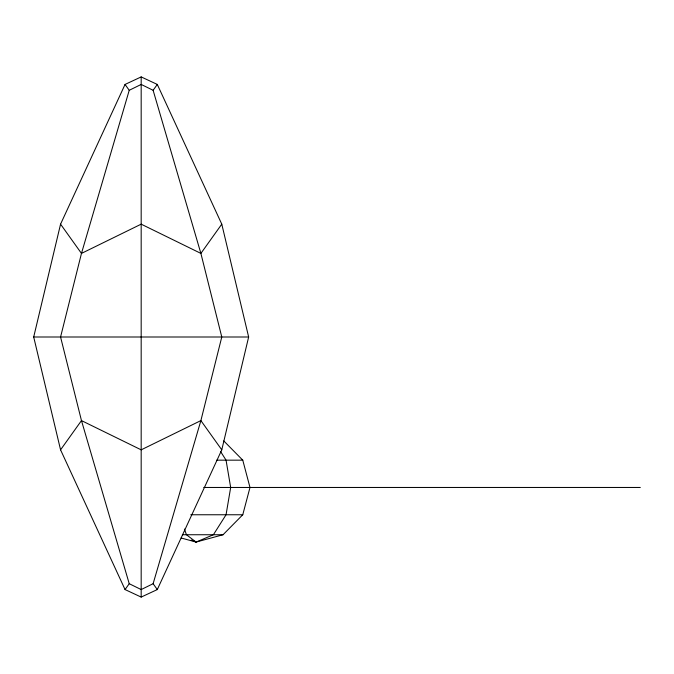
<?xml version="1.0" encoding="UTF-8"?>
<svg xmlns="http://www.w3.org/2000/svg" width="674" height="674" viewBox="0 0 674 674"><rect width="100%" height="100%" fill="white"/><g stroke="black" fill="none" stroke-linecap="round" stroke-linejoin="round"><path stroke-width="1.01" d="M33.7 337L60.567 224.156L125.052 84.435L141.178 76.912L157.295 84.435L221.78 224.156L248.647 337L221.78 449.844L157.295 589.565L141.178 597.088L125.052 589.565L60.567 449.844L33.7 337L248.647 337M181.138 537.995L196.1 542.064L223.043 534.743L242.766 514.759L249.987 487.462L242.766 460.165L223.776 440.922M129.231 90.291L81.47 253.407L60.567 337L81.47 420.593L129.231 583.709L141.178 589.565L153.116 583.709L200.886 420.593L221.78 337L200.886 253.407L153.116 90.291L141.178 84.435L129.231 90.291L125.052 84.435M153.116 90.291L157.295 84.435M60.567 449.844L81.47 420.593L141.178 449.844L200.886 420.593L221.78 449.844M221.78 224.156L200.886 253.407L141.178 224.156L81.47 253.407L60.567 224.156M125.052 589.565L129.231 583.709M191.298 540.026L196.1 542.064L213.388 534.743L226.051 514.759L230.677 487.462L226.051 460.165L220.541 451.479M216.716 460.165L242.766 460.165M203.742 487.462L640.3 487.462M190.793 514.759L242.766 514.759M182.384 534.743L223.043 534.743M196.1 542.064L186.454 534.743L184.432 529.039M153.116 583.709L157.295 589.565M141.178 76.912L141.178 597.088"/></g></svg>
